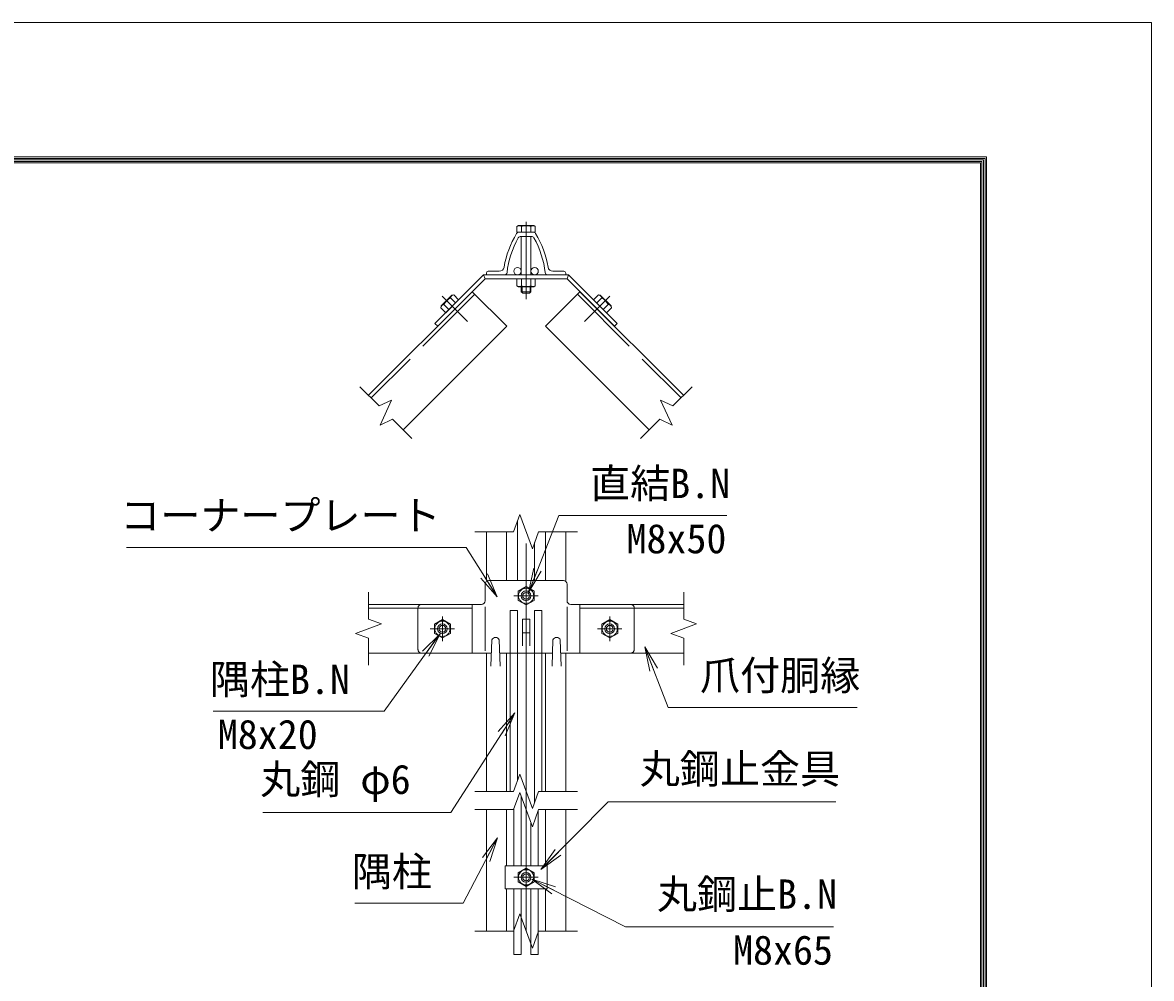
# Model space of a CAD drawing. Units: millimetres, scale not verified. Extents: x -4200 to 4200, y -2970 to 2970.
# Drawn here: x 2352 to 4200, y 1404 to 2970 of the extents above; entities that cross this region are included whole.
import ezdxf
from ezdxf.enums import TextEntityAlignment as Align

# ---------------------------------------------------------------- set-up
doc = ezdxf.new("R2010")
doc.units = ezdxf.units.MM
doc.header["$LTSCALE"] = 20
doc.linetypes.add('DASHED', pattern=[7.5, 6, -1.5])
doc.linetypes.add('USER1', pattern=[50.8, 31.75, -6.35, 6.35, -6.35])
for name, color, linetype, lineweight in [('0-0_D-STR1', 1, 'Continuous', 18), ('0-1_D-BMK', 2, 'USER1', 13), ('0-2_D-STR-DIM', 7, 'Continuous', 9), ('0-3_D-STR3', 3, 'Continuous', 13), ('0-7_D-STR-TXT', 7, 'Continuous', 9), ('0-8_0', 7, 'Continuous', 9), ('0-B_D-TTL', 7, 'Continuous', 9)]:
    doc.layers.add(name, color=color, linetype=linetype, lineweight=lineweight)
doc.styles.add('ＭＳ ゴシック', font='')
doc.styles.get('ＭＳ ゴシック').set_extended_font_data('MS Gothic')

# ---------------------------------------------------------------- blocks, each defined once
blk = doc.blocks.new('_Open')
at = {"layer": '0-8_0'}
blk.add_line((-20, 3.33), (0, 0), dxfattribs=at)
blk.add_lwpolyline([(-20, -3.33), (0, 0), (-20, 0)], dxfattribs=at)

msp = doc.modelspace()

# ---------------------------------------------------------------- linework, layer by layer
at = {"layer": '0-0_D-STR1'}
for p, q in [((3164.83, 2626.76), (3187.21, 2626.76)), ((3167.64, 2619.76), (3184.39, 2619.76)), ((3111.02, 2556.76), (3111.02, 2559.76)), ((3140.86, 2556.76), (3111.02, 2556.76)), ((3132.12, 2562.76), (3114.02, 2562.76)), ((3211.18, 2556.76), (3241.02, 2556.76)), ((3219.91, 2562.76), (3238.02, 2562.76)), ((3241.02, 2556.76), (3241.02, 2559.76)), ((3087.8, 2529.15), (2918.1, 2359.44)), ((3087.8, 2529.15), (3144.37, 2472.58)), ((3264.23, 2529.15), (3207.66, 2472.58)), ((3264.23, 2529.15), (3433.93, 2359.44)), ((3144.37, 2472.58), (2974.67, 2302.87)), ((3207.66, 2472.58), (3377.37, 2302.87)), ((3162.02, 2055.98), (3162.02, 2153.89)), ((3111.02, 2055.98), (3111.02, 2135.98)), ((3144.02, 2055.98), (3144.02, 2135.98)), ((3208.02, 2055.98), (3208.02, 2135.98)), ((3241.02, 2055.98), (3241.02, 2135.98)), ((3190.02, 2055.98), (3190.02, 2118.06)), ((2917.91, 2016.98), (3087.8, 2016.98)), ((3087.8, 2016.98), (3087.8, 1936.98)), ((3434.12, 2016.98), (3264.23, 2016.98)), ((3264.23, 2016.98), (3264.23, 1936.98)), ((2917.91, 2010.98), (3087.8, 2010.98)), ((3434.12, 2010.98), (3264.23, 2010.98)), ((3120.02, 1958.73), (3118.52, 1915.73)), ((3132.02, 1958.73), (3133.52, 1915.73)), ((3220.02, 1958.73), (3218.52, 1915.73)), ((3232.02, 1958.73), (3233.52, 1915.73)), ((2917.91, 1936.98), (3087.8, 1936.98)), ((3111.02, 1710.72), (3111.02, 1936.98)), ((3144.02, 1710.72), (3144.02, 1936.98)), ((3208.02, 1710.72), (3208.02, 1936.98)), ((3241.02, 1710.72), (3241.02, 1936.98)), ((3434.12, 1936.98), (3264.23, 1936.98)), ((3111.02, 1481.76), (3111.02, 1680.72)), ((3144.02, 1588.91), (3144.02, 1680.72)), ((3208.02, 1588.91), (3208.02, 1680.72)), ((3241.02, 1481.76), (3241.02, 1680.72)), ((3144.02, 1481.76), (3144.02, 1550.91)), ((3208.02, 1481.76), (3208.02, 1550.91))]:
    msp.add_line(p, q, dxfattribs=at)
at = {"layer": '0-0_D-STR1', "linetype": 'DASHED'}
for p, q in [((3092.05, 2524.9), (2922.34, 2355.2)), ((3259.99, 2524.9), (3429.69, 2355.2))]:
    msp.add_line(p, q, dxfattribs=at)
at = {"layer": '0-0_D-STR1'}
for centre, radius, start, end in [((3164.83, 2621.76), 5, 90, 148.30182), ((3187.21, 2621.76), 5, 31.69818, 90), ((3289.22, 2544.94), 151.2, 148.30182, 170.6662), ((3289.22, 2544.94), 145.2, 150.13204, 173.91336), ((3167.64, 2614.76), 5, 90, 150.13204), ((3184.39, 2614.76), 5, 29.86796, 90), ((3062.82, 2544.94), 145.2, 6.08664, 29.86796), ((3062.82, 2544.94), 151.2, 9.3338, 31.69818), ((3132.12, 2570.76), 8, 270, 350.6662), ((3219.91, 2570.76), 8, 189.3338, 270), ((3114.02, 2559.76), 3, 90, 180), ((3140.86, 2560.76), 4, 270, 353.91336), ((3211.18, 2560.76), 4, 186.08664, 270), ((3238.02, 2559.76), 3, 0, 90), ((3126.02, 1956.23), 6.5, 22.61986, 157.38014), ((3226.02, 1956.23), 6.5, 22.61986, 157.38014)]:
    msp.add_arc(centre, radius, start, end, dxfattribs=at)
at = {"layer": '0-1_D-BMK'}
for p, q in [((3176.02, 2643.5), (3176.02, 2517.12)), ((3038.77, 2521.61), (3080.27, 2480.11)), ((3313.26, 2521.61), (3271.76, 2480.11)), ((3176.02, 1481.76), (3176.02, 2159.71)), ((3196.02, 2030.98), (3156.02, 2030.98)), ((3039.02, 1996.98), (3039.02, 1956.98)), ((3313.02, 1996.98), (3313.02, 1956.98)), ((3059.02, 1976.98), (3019.02, 1976.98)), ((3293.02, 1976.98), (3333.02, 1976.98)), ((3196.02, 1569.91), (3156.02, 1569.91))]:
    msp.add_line(p, q, dxfattribs=at)
at = {"layer": '0-2_D-STR-DIM'}
for p, q in [((2903.96, 2373.58), (2935.5, 2342.04)), ((3448.08, 2373.58), (3416.53, 2342.04)), ((3396.14, 2351.55), (3415.16, 2310.76)), ((3416.53, 2342.04), (3396.14, 2351.55)), ((2957.26, 2320.27), (2988.81, 2288.73)), ((3394.77, 2320.27), (3363.22, 2288.73)), ((3415.16, 2310.76), (3394.77, 2320.27)), ((3092.02, 2135.98), (3155.49, 2135.98)), ((3196.54, 2135.98), (3260.02, 2135.98)), ((2917.91, 2037.24), (2917.91, 1992.63)), ((3434.12, 2037.24), (3434.12, 1992.63)), ((2939.06, 1984.93), (2896.77, 1969.54)), ((2917.91, 1992.63), (2939.06, 1984.93)), ((2896.77, 1969.54), (2917.91, 1961.85)), ((2917.91, 1961.85), (2917.91, 1917.24)), ((3434.12, 1961.85), (3434.12, 1917.24)), ((3155.49, 1710.72), (3165.76, 1738.92)), ((3165.76, 1738.92), (3186.28, 1682.53)), ((3092.02, 1710.72), (3155.49, 1710.72)), ((3186.28, 1682.53), (3196.54, 1710.72)), ((3196.54, 1710.72), (3260.02, 1710.72)), ((3092.02, 1680.72), (3155.49, 1680.72)), ((3196.54, 1680.72), (3260.02, 1680.72)), ((3092.02, 1481.76), (3155.49, 1481.76)), ((3196.54, 1481.76), (3260.02, 1481.76))]:
    msp.add_line(p, q, dxfattribs=at)
for points in [[(2935.5, 2342.04), (2955.89, 2351.55), (2936.87, 2310.76), (2957.26, 2320.27)], [(3155.49, 2135.98), (3165.76, 2164.17), (3186.28, 2107.78), (3196.54, 2135.98)], [(3434.12, 1992.63), (3455.26, 1984.93), (3412.98, 1969.54), (3434.12, 1961.85)], [(3155.49, 1680.72), (3165.76, 1708.92), (3186.28, 1652.53), (3196.54, 1680.72)], [(3155.49, 1481.76), (3165.76, 1509.95), (3186.28, 1453.57), (3196.54, 1481.76)]]:
    msp.add_lwpolyline(points, dxfattribs=at)
at = {"layer": '0-3_D-STR3'}
for p, q in [((3163.42, 2637.36), (3161.01, 2635.97)), ((3161.01, 2626.76), (3161.01, 2635.97)), ((3191.03, 2626.76), (3161.01, 2626.76)), ((3188.62, 2637.36), (3163.42, 2637.36)), ((3168.51, 2626.76), (3168.51, 2635.97)), ((3183.52, 2626.76), (3183.52, 2635.97)), ((3188.62, 2637.36), (3191.03, 2635.97)), ((3191.03, 2626.76), (3191.03, 2635.97)), ((3168.02, 2619.76), (3168.02, 2556.76)), ((3184.02, 2619.76), (3184.02, 2556.76)), ((3106.37, 2556.76), (3026.71, 2477.1)), ((3106.37, 2556.76), (3245.67, 2556.76)), ((3109.02, 2550.36), (3106.37, 2556.76)), ((3243.02, 2550.36), (3245.67, 2556.76)), ((3245.67, 2556.76), (3325.32, 2477.1)), ((3109.02, 2550.36), (3031.23, 2472.58)), ((3109.02, 2550.36), (3243.02, 2550.36)), ((3161.01, 2550.36), (3191.03, 2550.36)), ((3163.52, 2537.36), (3188.52, 2537.36)), ((3168.02, 2537.36), (3168.02, 2529.16)), ((3168.51, 2550.36), (3168.51, 2538.81)), ((3169.52, 2537.36), (3169.52, 2527.66)), ((3182.52, 2537.36), (3182.52, 2527.66)), ((3183.52, 2550.36), (3183.52, 2538.81)), ((3184.02, 2537.36), (3184.02, 2529.16)), ((3243.02, 2550.36), (3320.8, 2472.58)), ((3054.64, 2523.42), (3036.96, 2505.74)), ((3065.61, 2516), (3044.38, 2494.77)), ((3060.3, 2510.7), (3052.13, 2518.86)), ((3168.02, 2529.16), (3170.42, 2526.76)), ((3184.02, 2529.16), (3168.02, 2529.16)), ((3181.62, 2526.76), (3170.42, 2526.76)), ((3184.02, 2529.16), (3181.62, 2526.76)), ((3286.42, 2516), (3294.59, 2524.17)), ((3286.42, 2516), (3307.65, 2494.77)), ((3291.73, 2510.7), (3299.9, 2518.86)), ((3294.59, 2524.17), (3297.39, 2523.42)), ((3297.39, 2523.42), (3315.07, 2505.74)), ((3049.69, 2500.08), (3041.52, 2508.25)), ((3302.35, 2500.08), (3310.51, 2508.25)), ((3307.65, 2494.77), (3315.82, 2502.94)), ((3315.82, 2502.94), (3315.07, 2505.74)), ((3031.23, 2472.58), (3026.71, 2477.1)), ((3320.8, 2472.58), (3325.32, 2477.1)), ((3115.02, 2055.98), (3237.02, 2055.98)), ((3109.02, 2049.98), (3109.02, 2022.98)), ((3176.02, 2045.99), (3163.02, 2038.48)), ((3163.02, 2038.48), (3163.02, 2023.47)), ((3189.02, 2038.48), (3176.02, 2045.99)), ((3189.02, 2023.47), (3189.02, 2038.48)), ((3243.02, 2049.98), (3243.02, 2022.98)), ((3005.02, 2016.98), (3103.02, 2016.98)), ((3163.02, 2023.47), (3176.02, 2015.96)), ((3176.02, 2015.96), (3189.02, 2023.47)), ((3249.02, 2016.98), (3347.02, 2016.98)), ((3109.02, 1940.98), (3109.02, 2012.98)), ((3243.02, 1940.98), (3243.02, 2013.17)), ((3170.02, 1992.98), (3170.02, 1948.92)), ((3182.02, 1992.98), (3170.02, 1992.98)), ((3182.02, 1992.98), (3182.02, 1948.92)), ((3300.02, 1984.48), (3313.02, 1991.99)), ((3300.02, 1969.47), (3300.02, 1984.48)), ((3313.02, 1991.99), (3326.02, 1984.48)), ((3326.02, 1984.48), (3326.02, 1969.47)), ((3182.02, 1970.32), (3170.02, 1970.32)), ((3313.02, 1961.96), (3300.02, 1969.47)), ((3326.02, 1969.47), (3313.02, 1961.96)), ((3005.02, 1936.98), (3119.26, 1936.98)), ((3132.78, 1936.98), (3219.26, 1936.98)), ((3150.02, 1936.98), (3150.02, 1710.72)), ((3162.02, 1936.98), (3162.02, 1728.64)), ((3190.02, 1936.98), (3190.02, 1692.81)), ((3202.02, 1936.98), (3202.02, 1710.72)), ((3232.78, 1936.98), (3347.02, 1936.98)), ((3168.02, 1702.7), (3168.02, 1588.91)), ((3156.02, 1682.16), (3156.02, 1588.91)), ((3196.02, 1679.29), (3196.02, 1588.91)), ((3184.02, 1658.75), (3184.02, 1588.91)), ((3141.62, 1588.91), (3210.42, 1588.91)), ((3176.02, 1584.92), (3163.02, 1577.41)), ((3163.02, 1577.41), (3163.02, 1562.4)), ((3189.02, 1577.41), (3176.02, 1584.92)), ((3189.02, 1562.4), (3189.02, 1577.41)), ((3210.42, 1588.91), (3210.42, 1550.91)), ((3163.02, 1562.4), (3176.02, 1554.9)), ((3176.02, 1554.9), (3189.02, 1562.4)), ((3156.02, 1550.91), (3156.02, 1443.51)), ((3168.02, 1550.91), (3168.02, 1443.51)), ((3184.02, 1550.91), (3184.02, 1443.51)), ((3196.02, 1550.91), (3196.02, 1443.51)), ((3156.02, 1443.51), (3168.02, 1443.51)), ((3184.02, 1443.51), (3196.02, 1443.51))]:
    msp.add_line(p, q, dxfattribs=at)
at = {"layer": '0-3_D-STR3', "linetype": 'DASHED'}
for p, q in [((2999.02, 2010.98), (2999.02, 1942.98)), ((3150.02, 2006.98), (3162.02, 2006.98)), ((3150.02, 2006.98), (3150.02, 1936.98)), ((3162.02, 2006.98), (3162.02, 1936.98)), ((3190.02, 2006.98), (3190.02, 1936.98)), ((3202.02, 2006.98), (3190.02, 2006.98)), ((3202.02, 2006.98), (3202.02, 1936.98)), ((3353.02, 2010.98), (3353.02, 1942.98))]:
    msp.add_line(p, q, dxfattribs=at)
at = {"layer": '0-3_D-STR3'}
for points in [[(3161.01, 2550.36), (3161.01, 2538.81), (3163.52, 2537.36)], [(3191.03, 2550.36), (3191.03, 2538.81), (3188.52, 2537.36)], [(3065.61, 2516), (3057.44, 2524.17), (3054.64, 2523.42)], [(3044.38, 2494.77), (3036.21, 2502.94), (3036.96, 2505.74)], [(3141.62, 1588.91), (3141.62, 1550.91), (3210.42, 1550.91)]]:
    msp.add_lwpolyline(points, dxfattribs=at)
msp.add_lwpolyline([(3052.02, 1984.48), (3039.02, 1991.99), (3026.02, 1984.48), (3026.02, 1969.47), (3039.02, 1961.96), (3052.02, 1969.47)], close=True, dxfattribs=at)
for centre, radius in [((3162.02, 2562.76), 6), ((3190.02, 2562.76), 6), ((3176.02, 2030.98), 12.5), ((3176.02, 2030.98), 8), ((3176.02, 2030.98), 5.6), ((3039.02, 1976.98), 12.5), ((3039.02, 1976.98), 8), ((3039.02, 1976.98), 5.6), ((3313.02, 1976.98), 12.5), ((3313.02, 1976.98), 8), ((3313.02, 1976.98), 5.6), ((3176.02, 1569.91), 12.5), ((3176.02, 1569.91), 8), ((3176.02, 1569.91), 5.6)]:
    msp.add_circle(centre, radius, dxfattribs=at)
for centre, radius, start, end in [((3164.76, 2630.48), 6.64, 55.61585, 124.38415), ((3176.02, 2612.29), 24.84, 72.4121, 107.5879), ((3187.27, 2630.48), 6.64, 55.61585, 124.38415), ((3164.76, 2544.29), 6.64, 235.61585, 304.38416), ((3176.02, 2562.49), 24.84, 252.4121, 287.5879), ((3187.27, 2544.29), 6.64, 235.61586, 304.38414), ((3063.57, 2496.81), 24.84, 117.4121, 152.5879), ((3058.66, 2517.64), 6.64, 100.61585, 169.38416), ((3293.37, 2517.64), 6.64, 10.61584, 79.38415), ((3288.46, 2496.81), 24.84, 27.4121, 62.5879), ((3042.74, 2501.72), 6.64, 100.61586, 169.38414), ((3309.29, 2501.72), 6.64, 10.61586, 79.38414), ((3115.02, 2049.98), 6, 90, 180), ((3237.02, 2049.98), 6, 0, 90), ((3103.02, 2022.98), 6, 270, 0), ((3249.02, 2022.98), 6, 180, 270)]:
    msp.add_arc(centre, radius, start, end, dxfattribs=at)
at = {"layer": '0-3_D-STR3', "linetype": 'DASHED'}
for centre, start, end in [((3005.02, 2010.98), 90, 180), ((3347.02, 2010.98), 0, 90), ((3005.02, 1942.98), 180, 270), ((3347.02, 1942.98), 270, 0)]:
    msp.add_arc(centre, 6, start, end, dxfattribs=at)
at = {"layer": '0-7_D-STR-TXT'}
for points in [[(3504.93, 2162.64), (3229.38, 2162.64), (3180.92, 2038.33)], [(2521.53, 2109.99), (3077.79, 2109.99), (3127.66, 2031.26)], [(2663.34, 1842.11), (2943.35, 1842.11), (3033.91, 1967)], [(3717.92, 1848.29), (3408.88, 1848.29), (3370.95, 1945.49)], [(2744.96, 1675.83), (3052.99, 1675.83), (3156.64, 1837.37)], [(3683.25, 1693.78), (3310.49, 1693.78), (3201.69, 1583.85)], [(2895.77, 1527.33), (3073.09, 1527.33), (3128.13, 1632.66)], [(3679.38, 1488.72), (3338.61, 1488.72), (3187.42, 1565.87)]]:
    msp.add_lwpolyline(points, dxfattribs=at)
at = {"layer": '0-B_D-TTL', "color": 2, "lineweight": 18}
msp.add_lwpolyline([(-4200, 2970), (4200, 2970), (4200, -2970), (-4200, -2970)], close=True, dxfattribs=at)
at = {"layer": '0-B_D-TTL'}
for points in [[(-3930, 2750), (3930, 2750), (3930, -2750), (-3930, -2750)], [(-3927.5, 2747.5), (3927.5, 2747.5), (3927.5, -2747.5), (-3927.5, -2747.5)], [(-3925, 2745), (3925, 2745), (3925, -2745), (-3925, -2745)], [(-3922.5, 2742.5), (3922.5, 2742.5), (3922.5, -2742.5), (-3922.5, -2742.5)], [(-3920, 2740), (3920, 2740), (3920, -2740), (-3920, -2740)]]:
    msp.add_lwpolyline(points, close=True, dxfattribs=at)

# ---------------------------------------------------------------- block references
at = {"layer": '0-7_D-STR-TXT', "xscale": 2, "yscale": 2}
for p, rotation in [((3180.2, 2036.46), 248.70495), ((3128.73, 2029.57), 302.35412), ((3035.08, 1968.62), 54.05425), ((3370.23, 1947.35), 111.31411), ((3157.72, 1839.05), 57.31217), ((3129.06, 1634.44), 62.40856), ((3200.29, 1582.43), 225.29561), ((3185.64, 1566.78), 152.96577)]:
    msp.add_blockref('_Open', p, dxfattribs=dict(at, rotation=rotation))

# ---------------------------------------------------------------- texts
at = {"layer": '0-7_D-STR-TXT', "style": 'ＭＳ ゴシック'}
for s, p in [('直結B.N', (3280.81, 2176.63)), ('コーナープレート', (2511.38, 2124.22)), ('M8x50', (3340.44, 2086.24)), ('隅柱B.N', (2658.27, 1855.71)), ('爪付胴縁', (3460.82, 1862.27)), ('M8x20', (2671.25, 1765.7)), ('丸鋼止金具', (3362.18, 1709.03)), ('丸鋼 φ6', (2740.64, 1691.97)), ('隅柱', (2890.69, 1540.93)), ('丸鋼止B.N', (3390.29, 1503.84)), ('M8x65', (3514.9, 1412.31))]:
    msp.add_text(s, height=48.09, dxfattribs=at).set_placement(p, align=Align.BOTTOM_LEFT)

doc.saveas('drawing.dxf')
